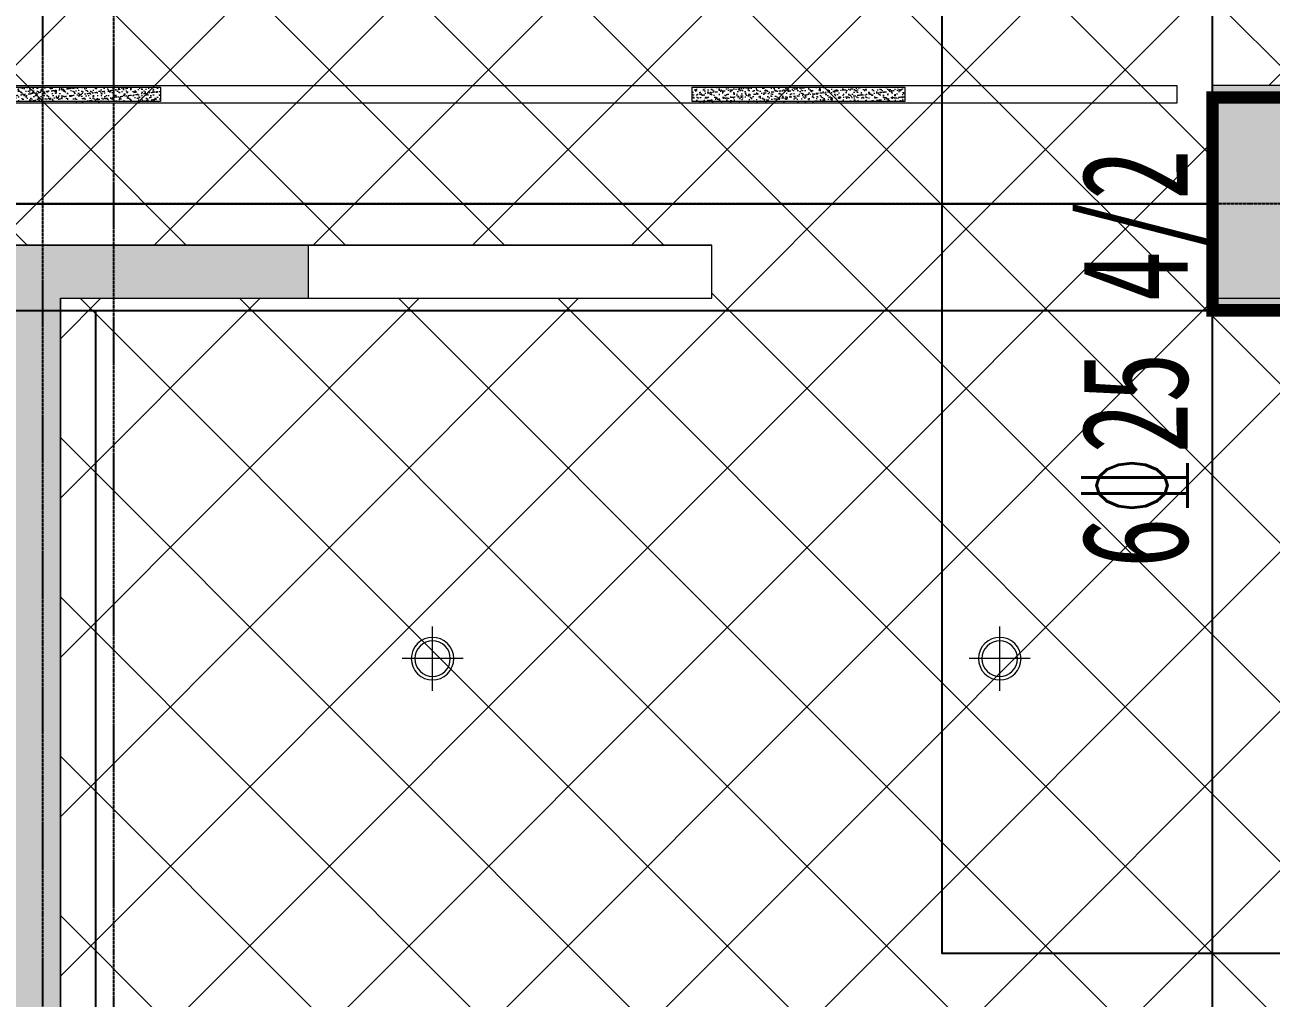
# Model space of a CAD drawing. Header units: millimetres. Extents: x 33621 to 401573, y -91663 to 133135.
# Drawn here: x 42247 to 45762, y 47672 to 50416 of the extents above; entities that cross this region are included whole.
import ezdxf

# ---------------------------------------------------------------- set-up
doc = ezdxf.new("R2010")
doc.units = ezdxf.units.MM
doc.header["$LTSCALE"] = 10
doc.linetypes.add('CENTER2', pattern=[1.125, 0.75, -0.125, 0.125, -0.125])
doc.linetypes.add('DOTE', pattern=[2.42, 2, -0.2, 0.02, -0.2])
doc.layers.get('0').update_dxf_attribs({"color": 253})
doc.layers.add('0a', color=253, linetype='Continuous', plot=False)
for name, color, linetype in [('0a填充', 253, 'Continuous'), ('GRID', 253, 'CENTER2'), ('柱', 253, 'Continuous'), ('梁', 253, 'Continuous'), ('梁原位标注', 253, 'Continuous'), ('次梁', 253, 'Continuous')]:
    doc.layers.add(name, color=color, linetype=linetype)
for name, color, linetype, lineweight in [('COLUMN', 253, 'Continuous', 0), ('DS-4BS-FINISH【墙完成线】', 253, 'Continuous', 0), ('FC-FLOOR【地材分格】', 253, 'Continuous', 0), ('PUB_HATCH', 253, 'Continuous', 0), ('RC-FIN【天花轮廓线】', 253, 'Continuous', 0), ('RC-LIGHT【天花灯具】', 253, 'Continuous', 0), ('RC-STR【天花细线】', 253, 'Continuous', 0), ('WALL', 253, 'Continuous', 0), ('Wall【新建墙】', 253, 'Continuous', 0), ('新建墙体', 253, 'Continuous', 0)]:
    doc.layers.add(name, color=color, linetype=linetype, lineweight=lineweight)

# ---------------------------------------------------------------- blocks, each defined once
blk = doc.blocks.new('A$C434F664F')
at = {"layer": '0a填充'}
h = blk.add_hatch(color=256, dxfattribs=at)
h.paths.add_polyline_path([(936, 75), (942, 75), (942, 81), (936, 81)])
h.paths.add_polyline_path([(898, 99), (904, 99), (904, 105), (898, 105)])
h.paths.add_polyline_path([(864, 99), (870, 99), (870, 105), (864, 105)])
h.paths.add_polyline_path([(864, 75), (870, 75), (870, 81), (864, 81)])
h.paths.add_polyline_path([(792, 75), (798, 75), (798, 81), (792, 81)])
h.paths.add_polyline_path([(720, 75), (726, 75), (726, 81), (720, 81)])
h.paths.add_polyline_path([(648, 75), (654, 75), (654, 81), (648, 81)])
h.paths.add_polyline_path([(576, 75), (582, 75), (582, 81), (576, 81)])
h.paths.add_polyline_path([(504, 75), (510, 75), (510, 81), (504, 81)])
h.paths.add_polyline_path([(432, 75), (438, 75), (438, 81), (432, 81)])
h.paths.add_polyline_path([(360, 99), (366, 99), (366, 105), (360, 105)])
h.paths.add_polyline_path([(360, 75), (366, 75), (366, 81), (360, 81)])
h.paths.add_polyline_path([(326, 99), (332, 99), (332, 105), (326, 105)])
h.paths.add_polyline_path([(288, 75), (294, 75), (294, 81), (288, 81)])
h.paths.add_polyline_path([(216, 75), (222, 75), (222, 81), (216, 81)])
h.paths.add_polyline_path([(144, 75), (150, 75), (150, 81), (144, 81)])
h.paths.add_polyline_path([(72, 99), (78, 99), (78, 105), (72, 105)])
h.paths.add_polyline_path([(72, 75), (78, 75), (78, 81), (72, 81)])
h.paths.add_polyline_path([(38, 99), (44, 99), (44, 105), (38, 105)])
h.paths.add_polyline_path([(0, 75), (6, 75), (6, 81), (0, 81)])
blk = doc.blocks.new('海龙0425175846')
at = {"layer": '0a'}
blk.add_lwpolyline([(-390.184, 201.363), (-372.772, 201.363), (-372.772, 131.886), (-390.184, 131.886)], close=True, dxfattribs=at)
at = {"layer": 'GRID', "ltscale": 0.01}
for p, q in [((-413.558, 257.02), (-413.558, 41.97)), ((-415.558, 158.857), (-415.558, 61.356)), ((497.558, 153.02), (-487.558, 153.02))]:
    blk.add_line(p, q, dxfattribs=at)
at = {"layer": '柱', "const_width": 0.35}
blk.add_lwpolyline([(-376.558, 150.02), (-376.558, 156.02), (-382.558, 156.02), (-382.558, 150.02)], close=True, dxfattribs=at)
at = {"layer": '梁', "ltscale": 0.01}
for p, q in [((-382.558, 156.02), (-382.558, 174.02)), ((-448.558, 153.02), (-382.558, 153.02)), ((-448.558, 150.02), (-382.558, 150.02)), ((-382.558, 81.02), (-382.558, 150.02))]:
    blk.add_line(p, q, dxfattribs=at)
at = {"layer": '次梁'}
blk.add_line((-414.058, 78.02), (-414.058, 150.02), dxfattribs=at)
at = {"layer": '0a填充'}
blk.add_blockref('A$C434F664F', (-454.558, 75.02), dxfattribs=at)
at = {"layer": '梁原位标注', "width": 0.7}
blk.add_text('6%%13225 4/2', height=3, rotation=90, dxfattribs=at).set_placement((-383.258, 142.757))
blk = doc.blocks.new('ZL_0814093391')
at = {"layer": 'RC-LIGHT【天花灯具】'}
h = blk.add_hatch(dxfattribs=at)
h.set_pattern_fill('AR-SAND', color=251, scale=0.316764)
h.set_pattern_definition([(37.5, (-300, -35), (-0.50683, 15.50283), [0, -12.2296, 0, -13.67785, 0, -13.07441]), (7.5, (-300, -35), (14.23926, 22.7064), [0, -6.59755, 0, -11.02274, 0, -4.22404]), (327.5, (-309.896, -35), (25.05575, 0.04552), [0, -4.0229, 0, -14.48243, 0, -18.90761]), (317.5, (-309.896, -35), (24.1867, 7.0616), [0, -2.01145, 0, -9.49404, 0, -10.86182])])
h.paths.add_polyline_path([(300, 5), (-300, 5), (-300, -35), (300, -35)])
blk.add_lwpolyline([(-300, 5), (300, 5), (300, -35), (-300, -35)], close=True, dxfattribs=at)
blk = doc.blocks.new('圆形筒灯')
at = {"color": 251, "linetype": 'DOTE', "ltscale": 43.504693}
blk.add_line((0, 90.6), (0, -90.6), dxfattribs=at)
at = {"color": 251, "linetype": 'DOTE', "ltscale": 41.297046}
blk.add_line((86, 0), (-86, 0), dxfattribs=at)
blk.add_ellipse((0, 0), major_axis=(-42.4, 42.4), ratio=1, start_param=2.355868237233172, end_param=8.639053544412757)
at = {"color": 251}
blk.add_ellipse((0, 0), major_axis=(35.4, 35.4), ratio=1, start_param=5.49871431692557, end_param=11.78189962410516, dxfattribs=at)
blk = doc.blocks.new('ZL_0610172799')
at = {"layer": 'RC-LIGHT【天花灯具】', "xscale": -1, "rotation": 180}
for p in [(-2487.5, -985.9), (-887.5, -985.9)]:
    blk.add_blockref('圆形筒灯', p, dxfattribs=at)

msp = doc.modelspace()

# ---------------------------------------------------------------- hatches: boundary and pattern name
at = {"layer": 'FC-FLOOR【地材分格】'}
h = msp.add_hatch(dxfattribs=at)
h.set_pattern_fill('ANSI37', color=256, scale=100, double=1)
h.paths.add_polyline_path([(103421.5, 52045.3), (103421.5, 50245.3), (103196.5, 50245.3), (103196.5, 49795.3), (101395.5, 49795.3), (101395.5, 47615.3), (99953.9, 47615.3), (99953.9, 49795.3), (97828.9, 49795.3), (97828.9, 49645.3), (99803.9, 49645.3), (99803.9, 47615.3), (96146.5, 47615.3), (96146.5, 49645.3), (96596.5, 49645.3), (96596.5, 50245.3), (95996.5, 50245.3), (95996.5, 49795.3), (89396.5, 49795.3), (89396.5, 50245.3), (88796.5, 50245.3), (88796.5, 49795.3), (82196.5, 49795.3), (82196.5, 50245.3), (81596.5, 50245.3), (81596.5, 49795.3), (74996.5, 49795.3), (74996.5, 50245.3), (74396.5, 50245.3), (74396.5, 49645.3), (74621.5, 49645.3), (74621.5, 46044), (71170.5, 46044), (71170.5, 49645.3), (72996.5, 49645.3), (72996.5, 49795.3), (69195.5, 49795.3), (69195.5, 49645.3), (71020.5, 49645.3), (71020.5, 46044), (67571.5, 46044), (67571.5, 49645.3), (67796.5, 49645.3), (67796.5, 50245.3), (67196.5, 50245.3), (67196.5, 49795.3), (60596.5, 49795.3), (60596.5, 50245.3), (59996.5, 50245.3), (59996.5, 49645.3), (60220.5, 49645.3), (60220.5, 46044), (56770.5, 46044), (56770.5, 49645.3), (58596.5, 49645.3), (58596.5, 49795.3), (54795.5, 49795.3), (54795.5, 49645.3), (56620.5, 49645.3), (56620.5, 46044), (53170.5, 46044), (53170.5, 49635.7), (53396.5, 49635.7), (53396.5, 50245.3), (52796.5, 50245.3), (52796.5, 49795.3), (46196.5, 49795.3), (46196.5, 50245.3), (45596.5, 50245.3), (45596.5, 49645.3), (46046.5, 49645.3), (46046.5, 47615.3), (42346.5, 47615.3), (42346.5, 49645.3), (44183.9, 49645.3), (44183.9, 49795.3), (38996.5, 49795.3), (38996.5, 52045.3), (56769.3, 52039), (56769.3, 58345.3), (59996.5, 58345.3), (59996.5, 52045.3), (85571.5, 52045.3), (85571.5, 58345.3), (88796.5, 58345.3), (88796.5, 52045.3)])
at = {"layer": 'PUB_HATCH'}
msp.add_hatch(color=256, dxfattribs=at).paths.add_polyline_path([(45596.5, 49645.3), (46196.5, 49645.3), (46196.5, 50245.3), (45596.5, 50245.3)])
at = {"layer": '新建墙体'}
h = msp.add_hatch(dxfattribs=at)
h.set_pattern_fill('石膏板', color=256, scale=20, pattern_type=2)
h.set_pattern_definition([(45, (41563.5, 42459.61), (-50, 50), [16, -54.7107]), (135, (41674.816, 42459.61), (-50, -50), [16, -54.7107])])
h.paths.add_polyline_path([(42346.5, 49645.3), (43046.5, 49645.3), (43046.5, 49795.3), (41546.5, 49795.3), (41546.5, 49645.3), (42196.5, 49645.3), (42196.5, 42445.3), (42346.5, 42445.3)])

# ---------------------------------------------------------------- linework, layer by layer
at = {"layer": 'COLUMN'}
for p, q in [((46196.5, 50245.3), (45596.5, 50245.3)), ((45596.5, 50245.3), (45596.5, 49645.3)), ((45596.5, 49645.3), (46196.5, 49645.3))]:
    msp.add_line(p, q, dxfattribs=at)
at = {"layer": 'DS-4BS-FINISH【墙完成线】'}
for points in [[(46046.5, 47615.3), (42346.5, 47615.3), (42346.5, 49645.3), (44183.9, 49645.3), (44183.9, 49795.3), (38996.5, 49795.3), (38996.5, 52048.4), (56769.3, 52042.1)], [(46196.5, 50245.3), (45596.5, 50245.3), (45596.5, 49645.3), (46046.5, 49645.3)]]:
    msp.add_lwpolyline(points, dxfattribs=at)
at = {"layer": 'RC-STR【天花细线】'}
msp.add_lwpolyline([(39296.5, 50195.3), (39296.5, 50245.3), (45496.5, 50245.3), (45496.5, 50195.3)], close=True, dxfattribs=at)
at = {"layer": 'WALL', "color": 6}
for p, q in [((40197.8, 49795.3), (44183.9, 49795.3)), ((44183.9, 49645.3), (44183.9, 49795.3)), ((42346.5, 49645.3), (44183.9, 49645.3))]:
    msp.add_line(p, q, dxfattribs=at)
at = {"layer": 'Wall【新建墙】'}
msp.add_line((42346.5, 49645.3), (42346.5, 42445.3), dxfattribs=at)
at = {"layer": '新建墙体'}
msp.add_line((43046.5, 49645.3), (43046.5, 49795.3), dxfattribs=at)

# ---------------------------------------------------------------- block references
at = {"layer": '0a', "xscale": 100, "yscale": 100, "zscale": 100}
msp.add_blockref('海龙0425175846', (83852.3, 34609.4), dxfattribs=at)
at = {"layer": 'RC-FIN【天花轮廓线】'}
msp.add_blockref('ZL_0610172799', (45884, 49615.3), dxfattribs=at)
at = {"layer": 'RC-LIGHT【天花灯具】', "rotation": 179.9999999999999}
for p in [(42329.1, 50205.3), (44429.1, 50205.3)]:
    msp.add_blockref('ZL_0814093391', p, dxfattribs=at)

doc.saveas('drawing.dxf')
